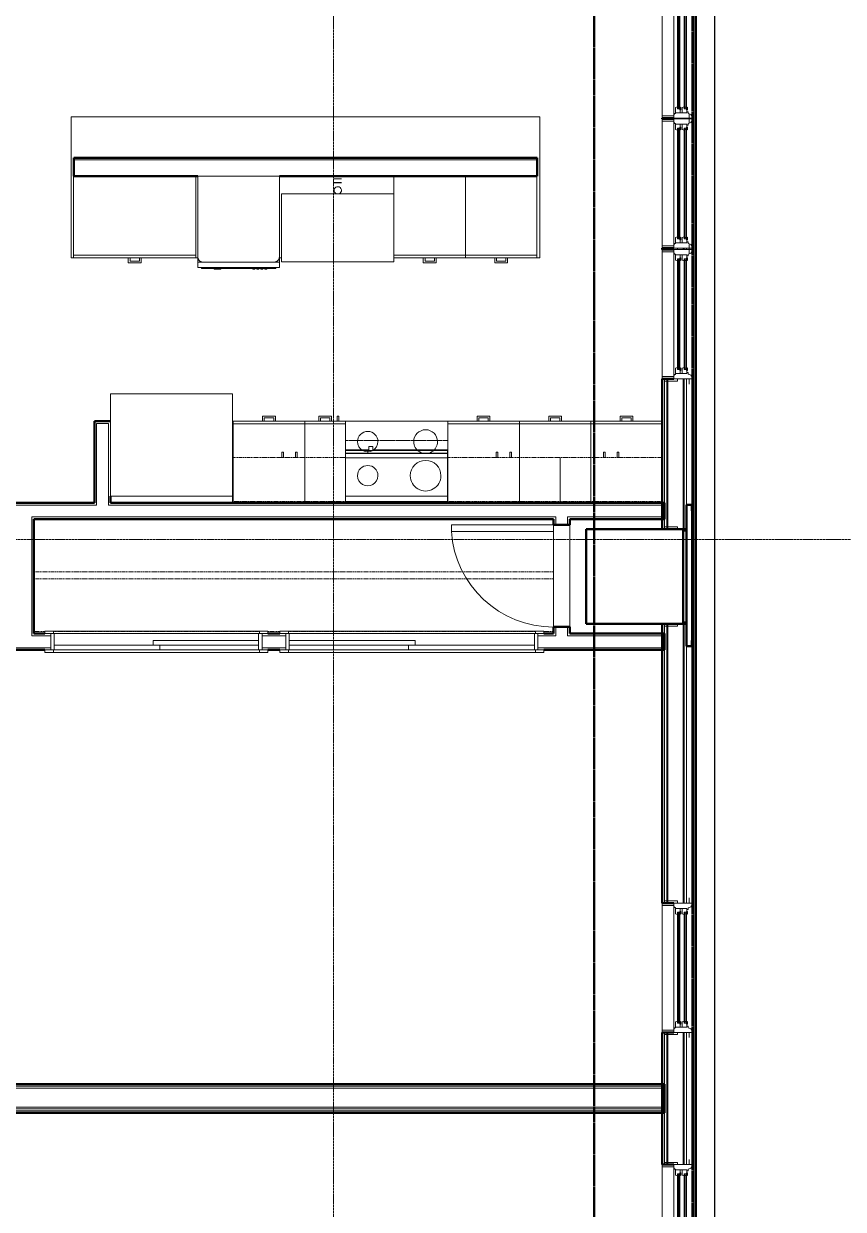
# Model space of a CAD drawing. Header units: inches. Extents: x -4235 to -464, y 9767 to 12347.
# Drawn here: x -2264.3 to -2023.7, y 11650.4 to 11998.7 of the extents above; entities that cross this region are included whole.
import ezdxf

# ---------------------------------------------------------------- set-up
doc = ezdxf.new("R2010")
doc.units = ezdxf.units.IN
doc.header["$MEASUREMENT"] = 0
for name, pattern in [('Dash', [0.25, 0.125, -0.125]), ('Dash 1_16_', [0.125, 0.0625, -0.0625]), ('Grid Line 1_2_', [0.875, 0.5, -0.125, 0.125, -0.125]), ('Overhead', [0.15625, 0.09375, -0.0625])]:
    doc.linetypes.add(name, pattern=pattern)
for name, color, linetype, lineweight in [('0-1', 7, 'Continuous', 5), ('0-2', 10, 'Continuous', 9), ('A-DOOR-1', 10, 'Continuous', 9), ('A-DOOR-2', 50, 'Continuous', 20), ('A-DOOR-FRAM-1', 10, 'Continuous', 9), ('A-GENM', 5, 'Continuous', 9), ('A-GENM-4', 5, 'Continuous', 50), ('A-GLAZ-1', 151, 'Continuous', 9), ('A-GLAZ-2', 151, 'Continuous', 20), ('A-GLAZ-3', 151, 'Continuous', 50), ('A-WALL', 113, 'Continuous', 13), ('A-WALL-1', 7, 'Continuous', 50), ('A-WALL-2', 250, 'Continuous', 13), ('A-WALL-3', 10, 'Continuous', 9), ('A-WALL-4', 254, 'Continuous', 9), ('A-WALL-5', 113, 'Continuous', 9), ('A-WALL-6', 113, 'Continuous', 50), ('C-PROP-LINE-1', 91, 'Dash 1_16_', 50), ('I-WALL-1', 7, 'Continuous', 50), ('P-SANR-FIXT-1', 10, 'Continuous', 9), ('P-SANR-FIXT-2', 254, 'Continuous', 9), ('Q-CASE-1', 254, 'Continuous', 9), ('Q-CASE-2', 10, 'Continuous', 9), ('Q-CASE-3', 254, 'Dash', 9), ('Q-CASE-4', 10, 'Dash', 9), ('Q-CASE-HDLN-1', 10, 'Dash', 9), ('Q-CASE-HDLN-2', 254, 'Dash', 9), ('Q-SPCQ-1', 10, 'Continuous', 9), ('Q-SPCQ-2', 91, 'Overhead', 9), ('S-GRID-1', 1, 'Grid Line 1_2_', 9)]:
    doc.layers.add(name, color=color, linetype=linetype, lineweight=lineweight)

# ---------------------------------------------------------------- blocks, each defined once
blk = doc.blocks.new('SWING - SINGLE - FLUSH - 30_ x 70_ - MAGIC PAK DOOR - ACOUSTICAL SEAL - IN CLOSET-3199421-BACKGROUND - RCP - 3RD FLOOR')
at = {"layer": 'A-DOOR-1'}
blk.add_arc((15, 2.375), 30.067, 93.81407, 180, dxfattribs=at)
at = {"layer": 'A-DOOR-2'}
for p, q in [((13, 2.375), (13, 32.375)), ((15, 32.375), (13, 32.375)), ((15, 2.375), (15, 32.375)), ((15, 2.375), (13, 2.375))]:
    blk.add_line(p, q, dxfattribs=at)
blk = doc.blocks.new('SLIDING - FLUSH - 6-0 x 6-8-3203587-BACKGROUND - RCP - 3RD FLOOR')
at = {"layer": 'A-DOOR-1'}
for p, q in [((-38.75, 2.25), (-38.75, 3)), ((-36.25, 3), (-38.75, 3)), ((-38.75, 2.25), (-36.25, 2.25)), ((36.25, 3), (-36.25, 3)), ((-36.25, 3), (-36.25, 2.25)), ((1, 2.25), (-36, 2.25)), ((-36, 2.25), (-36, 0.875)), ((-36, 0.875), (1, 0.875)), ((36, 0.875), (-1, 0.875)), ((-1, 0.875), (-1, -0.5)), ((1, 2.25), (1, 0.875)), ((36, 0.875), (36, -0.5)), ((36.25, 2.25), (36.25, 3)), ((36.25, 3), (38.75, 3)), ((38.75, 2.25), (36.25, 2.25)), ((38.75, 3), (38.75, 2.25)), ((-38.75, -3.25), (-38.75, -2.5)), ((-36.25, -2.5), (-38.75, -2.5)), ((-38.75, -3.25), (-36.25, -3.25)), ((-36.25, -2.5), (-36.25, -3.25)), ((-36.25, -3.25), (36.25, -3.25)), ((-1, -0.5), (36, -0.5)), ((36.25, -2.5), (38.75, -2.5)), ((36.25, -3.25), (36.25, -2.5)), ((38.75, -3.25), (36.25, -3.25)), ((38.75, -2.5), (38.75, -3.25))]:
    blk.add_line(p, q, dxfattribs=at)
at = {"layer": 'A-DOOR-FRAM-1'}
for p, q in [((-36, 2.25), (-37, 2.25)), ((-37, -2.5), (-37, 2.25)), ((-36, 2.25), (-36, -2.5)), ((36, 2.25), (1, 2.25)), ((36, -2.5), (36, 2.25)), ((36, 2.25), (37, 2.25)), ((37, 2.25), (37, -2.5)), ((-37, -2.5), (-36, -2.5)), ((-36, -2.5), (36, -2.5)), ((37, -2.5), (36, -2.5))]:
    blk.add_line(p, q, dxfattribs=at)
blk = doc.blocks.new('OD_CW_Closet - OD_CW_Closet-3211085-BACKGROUND - RCP - 3RD FLOOR')
at = {"layer": 'Q-CASE-HDLN-1'}
for p, q in [((0.74, 9), (3.59, 9)), ((0.74, -22.35), (0.74, 7.65)), ((6.09, 9), (78.59, 9)), ((81.09, 9), (84.59, 9)), ((87.09, 9), (147.59, 9)), ((150.09, 9), (153.3, 9)), ((0.74, -6.5), (153.3, -6.5)), ((0.74, -8.5), (153.3, -8.5))]:
    blk.add_line(p, q, dxfattribs=at)
at = {"layer": 'Q-CASE-HDLN-2'}
for p, q in [((0.74, 7.65), (0.74, 9)), ((153.3, 9), (153.3, -24)), ((0.74, -24), (0.74, -22.35)), ((153.3, -24), (0.74, -24))]:
    blk.add_line(p, q, dxfattribs=at)
blk = doc.blocks.new('SLIDING - FLUSH - 5-0 x 6-8-3203586-BACKGROUND - RCP - 3RD FLOOR')
at = {"layer": 'A-DOOR-1'}
for p, q in [((-32.75, 2.5), (-32.75, 3.25)), ((-30.25, 3.25), (-32.75, 3.25)), ((-32.75, 2.5), (-30.25, 2.5)), ((30.25, 3.25), (-30.25, 3.25)), ((-30.25, 3.25), (-30.25, 2.5)), ((30, 0.5), (-1, 0.5)), ((-1, 0.5), (-1, -0.88)), ((30, 0.5), (30, -0.88)), ((30.25, 2.5), (30.25, 3.25)), ((30.25, 3.25), (32.75, 3.25)), ((32.75, 2.5), (30.25, 2.5)), ((32.75, 3.25), (32.75, 2.5)), ((-32.75, -3), (-32.75, -2.25)), ((-30.25, -2.25), (-32.75, -2.25)), ((-32.75, -3), (-30.25, -3)), ((-30.25, -2.25), (-30.25, -3)), ((-30.25, -3), (30.25, -3)), ((1, -0.88), (-30, -0.88)), ((-30, -0.88), (-30, -2.25)), ((-30, -2.25), (1, -2.25)), ((-1, -0.88), (30, -0.88)), ((1, -0.88), (1, -2.25)), ((30.25, -2.25), (32.75, -2.25)), ((30.25, -3), (30.25, -2.25)), ((32.75, -3), (30.25, -3)), ((32.75, -2.25), (32.75, -3))]:
    blk.add_line(p, q, dxfattribs=at)
at = {"layer": 'A-DOOR-FRAM-1'}
for p, q in [((-31, -2.25), (-31, 2.5)), ((-30, 2.5), (-31, 2.5)), ((30, 2.5), (-30, 2.5)), ((-30, 2.5), (-30, -2.25)), ((30, -2.25), (30, 2.5)), ((30, 2.5), (31, 2.5)), ((31, 2.5), (31, -2.25)), ((-31, -2.25), (-30, -2.25)), ((1, -2.25), (30, -2.25)), ((31, -2.25), (30, -2.25))]:
    blk.add_line(p, q, dxfattribs=at)
blk = doc.blocks.new('Refrigerator_-_Side-by-Side_6047 - 36_ X 30_-345559-BACKGROUND - RCP - 3RD FLOOR')
at = {"layer": 'Q-SPCQ-1'}
for p, q in [((17.87, 14.42), (-17.88, 14.42)), ((-17.88, 14.42), (-17.88, -15.58)), ((17.87, -15.58), (17.87, 14.42)), ((-17.88, -15.58), (17.87, -15.58))]:
    blk.add_line(p, q, dxfattribs=at)
blk = doc.blocks.new('Range - 24_ x 30_-2320547-BACKGROUND - RCP - 3RD FLOOR')
at = {"layer": 'Q-SPCQ-1'}
blk.add_line((0, 22), (30, 22), dxfattribs=at)
for centre, radius, start, end in [((6.5, 16), 4.5, 360, 180), ((23.5, 16), 3, 360, 180), ((6.5, 16), 4.5, 180, 360), ((23.5, 16), 3, 180, 0), ((6.5, 6), 3.5, 360, 180), ((23.5, 6), 3, 360, 180), ((6.5, 6), 3.5, 180, 0), ((23.5, 6), 3, 180, 360)]:
    blk.add_arc(centre, radius, start, end, dxfattribs=at)
blk = doc.blocks.new('Single Door 1 Drawer 211 - 211 Base Cabinet Single Door1 Drawer 12_-2709705-BACKGROUND - RCP - 3RD FLOOR')
at = {"layer": 'Q-CASE-2'}
for p, q in [((-7.14, 24), (-7.14, 25.5)), ((-7.14, 25.5), (-3.39, 25.5)), ((-3.89, 25), (-6.64, 25)), ((-6.64, 24), (-6.64, 25)), ((-3.89, 24), (-3.89, 25)), ((-3.39, 25.5), (-3.39, 24)), ((-1.27, 25.5), (-1.76, 25.5)), ((-1.76, 25.5), (-1.76, 24)), ((-1.27, 24), (-1.27, 25.5)), ((-11.26, 24), (0.74, 24)), ((-11.26, 23.25), (-11.26, 24)), ((0.74, 23.25), (-11.26, 23.25)), ((-11.26, 23.25), (-11.26, 0)), ((-7.14, 24), (-6.64, 24)), ((-3.39, 24), (-3.89, 24)), ((-1.76, 24), (-1.27, 24)), ((0.74, 24), (0.74, 23.25)), ((0.74, 0), (0.74, 23.25)), ((-11.26, 0), (0.74, 0))]:
    blk.add_line(p, q, dxfattribs=at)
blk = doc.blocks.new('Base Cabinet 4 Drawer 254 - Base Cabinet 4 Drawer 254 21_-2569778-BACKGROUND - RCP - 3RD FLOOR')
at = {"layer": 'Q-CASE-2'}
for p, q in [((-1.14, 24), (-1.14, 25.5)), ((-1.14, 25.5), (2.61, 25.5)), ((2.11, 25), (-0.64, 25)), ((-0.64, 24), (-0.64, 25)), ((2.11, 24), (2.11, 25)), ((2.61, 25.5), (2.61, 24)), ((-9.76, 24), (11.24, 24)), ((-9.76, 23.25), (-9.76, 24)), ((11.24, 23.25), (-9.76, 23.25)), ((-9.76, 23.25), (-9.76, 0)), ((-1.14, 24), (-0.64, 24)), ((2.61, 24), (2.11, 24)), ((11.24, 24), (11.24, 23.25)), ((11.24, 0), (11.24, 23.25)), ((-9.76, 0), (11.24, 0))]:
    blk.add_line(p, q, dxfattribs=at)
blk = doc.blocks.new('Base Cabinet 3 Drawer 230 - Base Cabinet 3 Drawer 230 21_-2578998-BACKGROUND - RCP - 3RD FLOOR')
at = {"layer": 'Q-CASE-2'}
for p, q in [((-1.14, 24), (-1.14, 25.5)), ((-1.14, 25.5), (2.61, 25.5)), ((2.11, 25), (-0.64, 25)), ((-0.64, 24), (-0.64, 25)), ((2.11, 24), (2.11, 25)), ((2.61, 25.5), (2.61, 24)), ((-9.76, 24), (11.24, 24)), ((-9.76, 23.25), (-9.76, 24)), ((11.24, 23.25), (-9.76, 23.25)), ((-9.76, 23.25), (-9.76, 0)), ((-1.14, 24), (-0.64, 24)), ((2.61, 24), (2.11, 24)), ((11.24, 24), (11.24, 23.25)), ((11.24, 0), (11.24, 23.25)), ((-9.76, 0), (11.24, 0))]:
    blk.add_line(p, q, dxfattribs=at)
blk = doc.blocks.new('300 Series Wall Hung Cabinet_302 - 33_ X 36_-2610350-BACKGROUND - RCP - 3RD FLOOR')
at = {"layer": 'Q-CASE-1'}
for p, q in [((-1.76, -13.19), (-2.25, -13.19)), ((-2.25, -13.19), (-2.25, -14.69)), ((-1.76, -14.69), (-1.76, -13.19)), ((2.24, -13.19), (1.75, -13.19)), ((1.75, -13.19), (1.75, -14.69)), ((2.24, -14.69), (2.24, -13.19)), ((-2.25, -14.69), (-1.76, -14.69)), ((1.75, -14.69), (2.24, -14.69))]:
    blk.add_line(p, q, dxfattribs=at)
at = {"layer": 'Q-CASE-3'}
for p, q in [((-16.5, -0.19), (-16.5, -13.19)), ((16.5, -13.19), (16.5, -0.19)), ((-16.5, -13.19), (16.5, -13.19))]:
    blk.add_line(p, q, dxfattribs=at)
at = {"layer": 'Q-CASE-4'}
blk.add_line((16.5, -0.19), (-16.5, -0.19), dxfattribs=at)
blk = doc.blocks.new('300 Series Wall Hung Cabinet_302 - 30_ X 36_-V21-BACKGROUND - RCP - 3RD FLOOR')
at = {"layer": 'Q-CASE-1'}
for p, q in [((-1.76, 14.69), (-2.25, 14.69)), ((-2.25, 14.69), (-2.25, 13.19)), ((-1.76, 13.19), (-1.76, 14.69)), ((2.24, 14.69), (1.75, 14.69)), ((1.75, 14.69), (1.75, 13.19)), ((2.24, 13.19), (2.24, 14.69)), ((-2.25, 13.19), (-1.76, 13.19)), ((1.75, 13.19), (2.24, 13.19))]:
    blk.add_line(p, q, dxfattribs=at)
at = {"layer": 'Q-CASE-3'}
for p, q in [((-15, 0.19), (-15, 13.19)), ((-15, 13.19), (14.98, 13.19)), ((15, 13.19), (15, 0.19))]:
    blk.add_line(p, q, dxfattribs=at)
at = {"layer": 'Q-CASE-4'}
blk.add_line((14.98, 0.19), (-15, 0.19), dxfattribs=at)
blk = doc.blocks.new('30quot_MicrowaveVent_11166 - 70cm miele oven-V22-BACKGROUND - RCP - 3RD FLOOR')
at = {"layer": 'Q-CASE-1'}
for p, q in [((-14.2, -0.38), (-14.2, -13.23)), ((15.68, -13.23), (15.68, -0.38)), ((-14.2, -13.23), (-14.2, -14.49)), ((15.68, -13.23), (-14.2, -13.23)), ((15.68, -14.49), (15.68, -13.23)), ((-14.2, -14.49), (15.68, -14.49)), ((9.18, -14.61), (-14.2, -14.61)), ((-14.2, -14.61), (-14.2, -15.39)), ((-14.2, -15.39), (-14.2, -15.6)), ((-14.2, -15.39), (9.18, -15.39)), ((-14.2, -15.6), (7.69, -15.6)), ((7.69, -15.39), (7.69, -16.16)), ((7.69, -16.16), (7.69, -16.55)), ((7.69, -16.55), (7.69, -16.55)), ((7.69, -16.6), (8.88, -16.6)), ((8.88, -16.55), (8.88, -15.39)), ((8.88, -15.6), (15.68, -15.6)), ((9.18, -14.61), (9.18, -15.39)), ((15.68, -14.61), (9.18, -14.61)), ((9.18, -14.61), (9.18, -15.39)), ((9.18, -15.39), (15.68, -15.39)), ((15.68, -14.61), (15.68, -15.39)), ((15.68, -15.6), (15.68, -15.39))]:
    blk.add_line(p, q, dxfattribs=at)
at = {"layer": 'Q-CASE-2'}
for p, q in [((15.68, 0), (-14.2, 0)), ((-14.2, 0), (-14.2, -0.38)), ((15.68, -0.38), (15.68, 0))]:
    blk.add_line(p, q, dxfattribs=at)
blk = doc.blocks.new('Dishwasher_15404 - 34_ counter-547918-BACKGROUND - RCP - 3RD FLOOR')
at = {"layer": 'Q-SPCQ-1'}
for p, q in [((0, 24), (23.68, 24)), ((0, 0), (0, 24)), ((23.68, 24), (25.25, 24)), ((25.25, 24), (26.68, 24)), ((25.25, 24), (25.25, 22.43)), ((25.25, 22.43), (25.25, 1.57)), ((26.87, 23.8), (26.87, 0.2)), ((26.87, 22.91), (27.12, 22.91)), ((27.12, 21.39), (27.12, 22.91)), ((27.12, 20.19), (27.12, 21.39)), ((27.12, 20.28), (27.37, 20.28)), ((27.12, 3.81), (27.12, 20.19)), ((27.12, 19.69), (27.37, 19.69)), ((27.12, 19.1), (27.37, 19.1)), ((27.12, 18.51), (27.37, 18.51)), ((27.12, 17.92), (27.37, 17.92)), ((27.37, 17.33), (27.37, 17.92)), ((27.37, 19.69), (27.37, 20.28)), ((27.37, 18.51), (27.37, 19.1)), ((27.12, 17.33), (27.37, 17.33)), ((27.12, 16.74), (27.37, 16.74)), ((27.12, 16.15), (27.37, 16.15)), ((27.37, 16.15), (27.37, 16.74)), ((27.37, 6.79), (27.12, 6.79)), ((27.12, 4.82), (27.37, 4.82)), ((27.12, 2.61), (27.12, 3.81)), ((27.37, 5.81), (27.37, 6.79)), ((27.37, 4.82), (27.37, 5.81)), ((23.68, 0), (0, 0)), ((25.25, 1.57), (25.25, 0)), ((26.87, 1.09), (27.12, 1.09)), ((27.12, 1.09), (27.12, 2.61)), ((25.25, 0), (23.68, 0)), ((26.68, 0), (25.25, 0))]:
    blk.add_line(p, q, dxfattribs=at)
for centre, radius, start, end in [((23.68, 22.43), 1.57, 360, 90), ((23.68, 22.43), 1.57, 32.077, 42.3359), ((23.68, 22.43), 1.57, 17.8182, 27.5266), ((23.68, 22.43), 1.57, 360, 13.6425), ((26.68, 23.8), 0.197, 360, 90), ((23.68, 1.57), 1.57, 270, 360), ((23.68, 1.57), 1.57, 317.6641, 327.923), ((23.68, 1.57), 1.57, 332.4734, 342.1818), ((23.68, 1.57), 1.57, 346.3575, 360), ((26.68, 0.2), 0.197, 270, 360), ((26.68, 0.2), 0.197, 270, 345)]:
    blk.add_arc(centre, radius, start, end, dxfattribs=at)
blk = doc.blocks.new('Base Cabinet 3 Drawer 230 - Base Cabinet 3 Drawer 230 36_-2567960-BACKGROUND - RCP - 3RD FLOOR')
at = {"layer": 'Q-CASE-2'}
for p, q in [((-1.14, 24), (-1.14, 25.5)), ((-1.14, 25.5), (2.61, 25.5)), ((2.11, 25), (-0.64, 25)), ((-0.64, 24), (-0.64, 25)), ((2.11, 24), (2.11, 25)), ((2.61, 25.5), (2.61, 24)), ((-17.26, 24), (18.74, 24)), ((-17.26, 23.25), (-17.26, 24)), ((18.74, 23.25), (-17.26, 23.25)), ((-17.26, 23.25), (-17.26, 0)), ((-1.14, 24), (-0.64, 24)), ((2.61, 24), (2.11, 24)), ((18.74, 24), (18.74, 23.25)), ((18.74, 0), (18.74, 23.25)), ((-17.26, 0), (18.74, 0))]:
    blk.add_line(p, q, dxfattribs=at)
blk = doc.blocks.new('kitchen_faucet_14143 - kitchen_faucet_14143-V25-BACKGROUND - RCP - 3RD FLOOR')
at = {"layer": 'P-SANR-FIXT-2'}
for p, q in [((2.26, 1.05), (2.26, 1.08)), ((2.26, -1.08), (2.26, 1.05)), ((2.34, 1.08), (2.34, -1.08)), ((3.44, 0.94), (3.44, 1.08)), ((3.44, 0), (3.44, 0.94)), ((3.44, -1.08), (3.44, 0))]:
    blk.add_line(p, q, dxfattribs=at)
at = {"layer": 'P-SANR-FIXT-2', "flags": 128}
blk.add_lwpolyline([(-1, 0.62), (-0.96, 0.61), (-0.92, 0.6)], dxfattribs=at)
at = {"layer": 'P-SANR-FIXT-2'}
for start, end in [(120, 159.9003), (200.0997, 0), (0, 120)]:
    blk.add_arc((0, 0), 1.08, start, end, dxfattribs=at)
blk = doc.blocks.new('Stainless Steel Farmhous Kitchen Sink - Stainless Steel Farmhous Kitchen Sink-2552578-BACKGROUND - RCP - 3RD FLOOR')
at = {"layer": 'P-SANR-FIXT-1'}
for p, q in [((-33, 22.2), (0, 22.2)), ((-33, 2.25), (-33, 22.2)), ((0, 22.2), (0, 2.25)), ((0, 2.25), (-33, 2.25))]:
    blk.add_line(p, q, dxfattribs=at)
blk = doc.blocks.new('300 Series Wall Hung Cabinet_302 - 33_ X 36_-2610278-BACKGROUND - RCP - 3RD FLOOR')
at = {"layer": 'Q-CASE-1'}
for p, q in [((-1.76, 14.69), (-2.25, 14.69)), ((-2.25, 14.69), (-2.25, 13.19)), ((-1.76, 13.19), (-1.76, 14.69)), ((2.24, 14.69), (1.75, 14.69)), ((1.75, 14.69), (1.75, 13.19)), ((2.24, 13.19), (2.24, 14.69)), ((-2.25, 13.19), (-1.76, 13.19)), ((1.75, 13.19), (2.24, 13.19))]:
    blk.add_line(p, q, dxfattribs=at)
at = {"layer": 'Q-CASE-3'}
for p, q in [((-16.5, 0.19), (-16.5, 13.19)), ((-16.5, 13.19), (16.5, 13.19)), ((16.5, 13.19), (16.5, 0.19))]:
    blk.add_line(p, q, dxfattribs=at)
at = {"layer": 'Q-CASE-4'}
blk.add_line((16.5, 0.19), (-16.5, 0.19), dxfattribs=at)
blk = doc.blocks.new('Range_Hood_386 - 30_ Wide-2577799-BACKGROUND - RCP - 3RD FLOOR')
at = {"layer": 'Q-SPCQ-2'}
for p, q in [((-15, -6), (-15, 12)), ((-15, 12), (15, 12)), ((15, 12), (15, -6)), ((15, -6), (-15, -6))]:
    blk.add_line(p, q, dxfattribs=at)
blk = doc.blocks.new('CTR - 1st Phase - Unit Layouts_rvt-1-BACKGROUND - RCP - 3RD FLOOR')
at = {"layer": 'A-WALL-1'}
for p, q in [((-2249.58, 11953.95), (-2249.58, 11959.33)), ((-2249.58, 11959.33), (-2113.58, 11959.33)), ((-2113.58, 11959.33), (-2113.58, 11953.95)), ((-2213.21, 11953.95), (-2249.58, 11953.95)), ((-2113.58, 11953.95), (-2189.21, 11953.95)), ((-2243.53, 11857.95), (-2243.53, 11881.95)), ((-2243.53, 11881.95), (-2242.9, 11881.95)), ((-2242.9, 11881.95), (-2239.4, 11881.95)), ((-2239.4, 11881.95), (-2238.78, 11881.95)), ((-2238.78, 11859.95), (-2238.78, 11857.95)), ((-2268.05, 11857.95), (-2243.53, 11857.95)), ((-2238.78, 11857.95), (-2076.17, 11857.95)), ((-2076.17, 11857.95), (-2076.17, 11857.33)), ((-2076.17, 11857.33), (-2076.17, 11853.83)), ((-2108.72, 11853.2), (-2261.29, 11853.2)), ((-2261.29, 11853.2), (-2261.29, 11819.55)), ((-2108.72, 11851.55), (-2108.72, 11853.2)), ((-2076.17, 11853.2), (-2103.97, 11853.2)), ((-2103.97, 11853.2), (-2103.97, 11851.55)), ((-2076.17, 11853.83), (-2076.17, 11853.2)), ((-2103.97, 11851.55), (-2108.72, 11851.55)), ((-2108.72, 11819.55), (-2108.72, 11821.55)), ((-2108.72, 11821.55), (-2103.97, 11821.55)), ((-2103.97, 11821.55), (-2103.97, 11819.55)), ((-2261.29, 11819.55), (-2258.07, 11819.55)), ((-2192.57, 11819.55), (-2189.07, 11819.55)), ((-2111.57, 11819.55), (-2108.72, 11819.55)), ((-2103.97, 11819.55), (-2076.17, 11819.55)), ((-2076.17, 11819.55), (-2076.17, 11818.93)), ((-2076.17, 11818.93), (-2076.17, 11815.43)), ((-2258.07, 11814.8), (-2304.48, 11814.8)), ((-2189.07, 11814.8), (-2192.57, 11814.8)), ((-2076.17, 11814.8), (-2111.57, 11814.8)), ((-2076.17, 11815.43), (-2076.17, 11814.8))]:
    blk.add_line(p, q, dxfattribs=at)
at = {"layer": 'A-WALL-2'}
for p, q in [((-2249.58, 11958.7), (-2113.58, 11958.7)), ((-2242.9, 11881.33), (-2239.4, 11881.33)), ((-2242.9, 11857.95), (-2242.9, 11881.33)), ((-2239.4, 11857.95), (-2239.4, 11881.33)), ((-2242.9, 11857.33), (-2267.79, 11857.33)), ((-2242.9, 11857.95), (-2242.9, 11857.33)), ((-2239.4, 11857.95), (-2239.4, 11857.33)), ((-2076.8, 11857.33), (-2239.4, 11857.33)), ((-2076.8, 11857.33), (-2076.8, 11853.83)), ((-2108.1, 11853.83), (-2261.91, 11853.83)), ((-2261.91, 11853.83), (-2261.91, 11853.2)), ((-2261.91, 11819.55), (-2261.91, 11853.2)), ((-2108.1, 11853.83), (-2108.1, 11853.2)), ((-2108.1, 11851.55), (-2108.1, 11853.2)), ((-2076.8, 11853.83), (-2104.6, 11853.83)), ((-2104.6, 11853.83), (-2104.6, 11853.2)), ((-2104.6, 11851.55), (-2104.6, 11853.2)), ((-2108.1, 11819.55), (-2108.1, 11821.55)), ((-2104.6, 11819.55), (-2104.6, 11821.55)), ((-2261.91, 11819.55), (-2261.91, 11818.93)), ((-2256.32, 11818.93), (-2261.91, 11818.93)), ((-2187.32, 11818.93), (-2194.32, 11818.93)), ((-2108.1, 11818.93), (-2113.32, 11818.93)), ((-2108.1, 11819.55), (-2108.1, 11818.93)), ((-2104.6, 11819.55), (-2104.6, 11818.93)), ((-2076.8, 11818.93), (-2104.6, 11818.93)), ((-2076.8, 11818.93), (-2076.8, 11815.43)), ((-2256.32, 11815.43), (-2303.86, 11815.43)), ((-2187.32, 11815.43), (-2194.32, 11815.43)), ((-2076.8, 11815.43), (-2113.32, 11815.43))]:
    blk.add_line(p, q, dxfattribs=at)
at = {"layer": 'A-WALL-3'}
for p, q in [((-2108.72, 11851.55), (-2108.72, 11821.55)), ((-2103.97, 11821.55), (-2103.97, 11851.55)), ((-2256.32, 11814.8), (-2256.32, 11819.55)), ((-2194.32, 11814.8), (-2194.32, 11819.55)), ((-2187.32, 11819.55), (-2187.32, 11814.8)), ((-2113.32, 11819.55), (-2113.32, 11814.8))]:
    blk.add_line(p, q, dxfattribs=at)
at = {"layer": 'A-WALL-4'}
for p, q in [((-2249.58, 11959.33), (-2249.58, 11953.95)), ((-2249.58, 11959.33), (-2113.58, 11959.33)), ((-2113.58, 11959.33), (-2113.58, 11953.95)), ((-2213.21, 11953.95), (-2249.58, 11953.95)), ((-2113.58, 11953.95), (-2189.21, 11953.95)), ((-2108.72, 11851.55), (-2103.97, 11851.55)), ((-2103.97, 11821.55), (-2108.72, 11821.55))]:
    blk.add_line(p, q, dxfattribs=at)
at = {"layer": 'A-WALL-5'}
for p, q in [((-2112.8, 11971.33), (-2250.33, 11971.33)), ((-2250.33, 11971.33), (-2250.33, 11929.95)), ((-2250.33, 11929.95), (-2250.33, 11971.33)), ((-2250.33, 11971.33), (-2112.8, 11971.33)), ((-2112.8, 11929.95), (-2112.8, 11971.33)), ((-2112.8, 11971.33), (-2112.8, 11929.95)), ((-2250.33, 11929.95), (-2233.58, 11929.95)), ((-2233.58, 11929.95), (-2250.33, 11929.95)), ((-2233.58, 11929.95), (-2233.08, 11929.95)), ((-2233.08, 11929.95), (-2230.33, 11929.95)), ((-2230.33, 11929.95), (-2233.08, 11929.95)), ((-2230.33, 11929.95), (-2229.83, 11929.95)), ((-2229.83, 11929.95), (-2213.21, 11929.95)), ((-2213.21, 11929.95), (-2229.83, 11929.95)), ((-2189.21, 11929.95), (-2188.58, 11929.95)), ((-2188.58, 11929.95), (-2189.21, 11929.95)), ((-2155.58, 11929.95), (-2146.96, 11929.95)), ((-2146.96, 11929.95), (-2155.58, 11929.95)), ((-2146.96, 11929.95), (-2146.46, 11929.95)), ((-2146.46, 11929.95), (-2143.71, 11929.95)), ((-2143.71, 11929.95), (-2146.46, 11929.95)), ((-2143.71, 11929.95), (-2143.21, 11929.95)), ((-2143.21, 11929.95), (-2125.96, 11929.95)), ((-2125.96, 11929.95), (-2143.21, 11929.95)), ((-2125.96, 11929.95), (-2125.46, 11929.95)), ((-2125.46, 11929.95), (-2122.71, 11929.95)), ((-2122.71, 11929.95), (-2125.46, 11929.95)), ((-2122.71, 11929.95), (-2122.21, 11929.95)), ((-2122.21, 11929.95), (-2112.8, 11929.95)), ((-2112.8, 11929.95), (-2122.21, 11929.95)), ((-2194.15, 11881.95), (-2203.03, 11881.95)), ((-2203.03, 11881.95), (-2203.03, 11859.95)), ((-2203.03, 11881.95), (-2194.15, 11881.95)), ((-2193.65, 11881.95), (-2194.15, 11881.95)), ((-2190.9, 11881.95), (-2193.65, 11881.95)), ((-2193.65, 11881.95), (-2190.9, 11881.95)), ((-2190.4, 11881.95), (-2190.9, 11881.95)), ((-2177.65, 11881.95), (-2190.4, 11881.95)), ((-2190.4, 11881.95), (-2177.65, 11881.95)), ((-2177.15, 11881.95), (-2177.65, 11881.95)), ((-2174.4, 11881.95), (-2177.15, 11881.95)), ((-2177.15, 11881.95), (-2174.4, 11881.95)), ((-2173.9, 11881.95), (-2174.4, 11881.95)), ((-2172.28, 11881.95), (-2173.9, 11881.95)), ((-2173.9, 11881.95), (-2172.28, 11881.95)), ((-2171.79, 11881.95), (-2172.28, 11881.95)), ((-2131.15, 11881.95), (-2171.79, 11881.95)), ((-2171.79, 11881.95), (-2131.15, 11881.95)), ((-2130.65, 11881.95), (-2131.15, 11881.95)), ((-2127.9, 11881.95), (-2130.65, 11881.95)), ((-2130.65, 11881.95), (-2127.9, 11881.95)), ((-2127.4, 11881.95), (-2127.9, 11881.95)), ((-2110.15, 11881.95), (-2127.4, 11881.95)), ((-2127.4, 11881.95), (-2110.15, 11881.95)), ((-2109.65, 11881.95), (-2110.15, 11881.95)), ((-2106.9, 11881.95), (-2109.65, 11881.95)), ((-2109.65, 11881.95), (-2106.9, 11881.95)), ((-2106.4, 11881.95), (-2106.9, 11881.95)), ((-2089.15, 11881.95), (-2106.4, 11881.95)), ((-2106.4, 11881.95), (-2089.15, 11881.95)), ((-2088.65, 11881.95), (-2089.15, 11881.95)), ((-2085.9, 11881.95), (-2088.65, 11881.95)), ((-2088.65, 11881.95), (-2085.9, 11881.95)), ((-2085.4, 11881.95), (-2085.9, 11881.95)), ((-2076.8, 11881.95), (-2085.4, 11881.95)), ((-2085.4, 11881.95), (-2076.8, 11881.95)), ((-2076.8, 11857.95), (-2076.8, 11881.95)), ((-2076.8, 11881.95), (-2076.8, 11857.95)), ((-2203.03, 11859.95), (-2203.03, 11857.95)), ((-2203.03, 11857.95), (-2203.03, 11859.95)), ((-2203.03, 11857.95), (-2076.8, 11857.95)), ((-2076.8, 11857.95), (-2203.03, 11857.95))]:
    blk.add_line(p, q, dxfattribs=at)
at = {"layer": '0-2'}
for name, p, rotation in [('Base Cabinet 3 Drawer 230 - Base Cabinet 3 Drawer 230 36_-2567960-BACKGROUND - RCP - 3RD FLOOR', (-2230.97, 11953.95), 180), ('Dishwasher_15404 - 34_ counter-547918-BACKGROUND - RCP - 3RD FLOOR', (-2213.21, 11953.95), 269.9999999998009), ('Base Cabinet 3 Drawer 230 - Base Cabinet 3 Drawer 230 21_-2578998-BACKGROUND - RCP - 3RD FLOOR', (-2144.35, 11953.95), 180), ('Base Cabinet 3 Drawer 230 - Base Cabinet 3 Drawer 230 21_-2578998-BACKGROUND - RCP - 3RD FLOOR', (-2123.35, 11953.95), 180), ('kitchen_faucet_14143 - kitchen_faucet_14143-V25-BACKGROUND - RCP - 3RD FLOOR', (-2172.08, 11949.76), 89.99999999997081), ('Stainless Steel Farmhous Kitchen Sink - Stainless Steel Farmhous Kitchen Sink-2552578-BACKGROUND - RCP - 3RD FLOOR', (-2188.58, 11951), 180), ('Refrigerator_-_Side-by-Side_6047 - 36_ X 30_-345559-BACKGROUND - RCP - 3RD FLOOR', (-2220.9, 11874.38), 180), ('Range - 24_ x 30_-2320547-BACKGROUND - RCP - 3RD FLOOR', (-2139.78, 11881.95), 180), ('Range_Hood_386 - 30_ Wide-2577799-BACKGROUND - RCP - 3RD FLOOR', (-2154.78, 11870.33), 180), ('30quot_MicrowaveVent_11166 - 70cm miele oven-V22-BACKGROUND - RCP - 3RD FLOOR', (-2154.1, 11857.95), 180), ('300 Series Wall Hung Cabinet_302 - 33_ X 36_-2610350-BACKGROUND - RCP - 3RD FLOOR', (-2186.28, 11858.14), 180), ('OD_CW_Closet - OD_CW_Closet-3211085-BACKGROUND - RCP - 3RD FLOOR', (-2107.99, 11829.2), 180), ('SWING - SINGLE - FLUSH - 30_ x 70_ - MAGIC PAK DOOR - ACOUSTICAL SEAL - IN CLOSET-3199421-BACKGROUND - RCP - 3RD FLOOR', (-2106.35, 11836.55), 90.00000000008457), ('SLIDING - FLUSH - 6-0 x 6-8-3203587-BACKGROUND - RCP - 3RD FLOOR', (-2150.32, 11817.05), 180)]:
    blk.add_blockref(name, p, dxfattribs=dict(at, rotation=rotation))
for name, p in [('Base Cabinet 3 Drawer 230 - Base Cabinet 3 Drawer 230 21_-2578998-BACKGROUND - RCP - 3RD FLOOR', (-2193.01, 11857.95)), ('Single Door 1 Drawer 211 - 211 Base Cabinet Single Door1 Drawer 12_-2709705-BACKGROUND - RCP - 3RD FLOOR', (-2170.51, 11857.95)), ('Base Cabinet 4 Drawer 254 - Base Cabinet 4 Drawer 254 21_-2569778-BACKGROUND - RCP - 3RD FLOOR', (-2130.01, 11857.95)), ('Base Cabinet 3 Drawer 230 - Base Cabinet 3 Drawer 230 21_-2578998-BACKGROUND - RCP - 3RD FLOOR', (-2109.01, 11857.95)), ('Base Cabinet 3 Drawer 230 - Base Cabinet 3 Drawer 230 21_-2578998-BACKGROUND - RCP - 3RD FLOOR', (-2088.01, 11857.95)), ('300 Series Wall Hung Cabinet_302 - 33_ X 36_-2610278-BACKGROUND - RCP - 3RD FLOOR', (-2123.28, 11858.14)), ('300 Series Wall Hung Cabinet_302 - 30_ X 36_-V21-BACKGROUND - RCP - 3RD FLOOR', (-2091.78, 11858.14)), ('SLIDING - FLUSH - 5-0 x 6-8-3203586-BACKGROUND - RCP - 3RD FLOOR', (-2225.32, 11817.05))]:
    blk.add_blockref(name, p, dxfattribs=at)
blk = doc.blocks.new('CTR - 1st Phase - Common Walls_rvt-1-BACKGROUND - RCP - 3RD FLOOR')
at = {"layer": 'A-WALL-2'}
for p, q in [((-2437.8, 11686.61), (-2076.17, 11686.61)), ((-2437.18, 11685.99), (-2076.17, 11685.99)), ((-2436.39, 11679.36), (-2076.17, 11679.36)), ((-2435.76, 11679.99), (-2076.17, 11679.99)), ((-2435.26, 11680.49), (-2076.17, 11680.49))]:
    blk.add_line(p, q, dxfattribs=at)
at = {"layer": 'I-WALL-1'}
for p, q in [((-2438.43, 11687.24), (-2076.17, 11687.24)), ((-2076.17, 11687.24), (-2076.17, 11678.74)), ((-2076.17, 11678.74), (-2437.01, 11678.74))]:
    blk.add_line(p, q, dxfattribs=at)
blk = doc.blocks.new('Basic Wall _ EXT - FIBER CEMENT - LARGE - ___-2162456-BACKGROUND - RCP - 3RD FLOOR')
at = {"layer": 'A-WALL-5'}
for p, q in [((-2067.06, 11246.52), (-2067.06, 12119.46)), ((-2067.05, 11246.51), (-2067.05, 12119.46)), ((-2067.05, 11246.51), (-2067.05, 12119.46)), ((-2067.03, 11246.5), (-2067.03, 12119.48)), ((-2067.02, 11246.48), (-2067.02, 12119.5)), ((-2067.02, 11246.48), (-2067.02, 12119.5)), ((-2066.71, 11246.18), (-2066.71, 12119.8)), ((-2069.67, 11970.99), (-2069.67, 11970.8)), ((-2069.67, 11970.8), (-2069.67, 11970.99)), ((-2069.64, 11970.8), (-2069.64, 11970.99)), ((-2069.64, 11970.8), (-2069.64, 11970.99)), ((-2069.67, 11932.78), (-2069.67, 11932.4)), ((-2069.67, 11932.4), (-2069.67, 11932.78)), ((-2069.64, 11932.41), (-2069.64, 11932.78)), ((-2069.64, 11932.41), (-2069.64, 11932.78)), ((-2069.67, 11894.38), (-2069.67, 11857.35)), ((-2069.67, 11850.26), (-2069.67, 11894.38)), ((-2069.64, 11857.35), (-2069.64, 11894.38)), ((-2069.64, 11857.35), (-2069.64, 11894.38)), ((-2069.67, 11857.35), (-2069.67, 11850.26)), ((-2069.64, 11815.83), (-2069.64, 11857.35)), ((-2069.64, 11815.83), (-2069.64, 11857.35)), ((-2069.67, 11849.83), (-2069.67, 11850.26)), ((-2069.67, 11822.83), (-2069.67, 11849.83)), ((-2069.67, 11822.39), (-2069.67, 11822.83)), ((-2069.67, 11822.39), (-2069.67, 11815.83)), ((-2069.67, 11815.83), (-2069.67, 11822.39)), ((-2069.67, 11815.83), (-2069.67, 11740.4)), ((-2069.67, 11740.4), (-2069.67, 11815.83)), ((-2069.64, 11740.4), (-2069.64, 11815.83)), ((-2069.64, 11740.4), (-2069.64, 11815.83)), ((-2069.67, 11702.38), (-2069.67, 11663.6)), ((-2069.67, 11663.6), (-2069.67, 11702.38)), ((-2069.64, 11663.6), (-2069.64, 11702.38)), ((-2069.64, 11663.6), (-2069.64, 11702.38))]:
    blk.add_line(p, q, dxfattribs=at)
blk = doc.blocks.new('Basic Wall _ EXT - FIBER CEMENT - SMALL - ___-2145930-BACKGROUND - RCP - 3RD FLOOR')
at = {"layer": 'A-WALL-5'}
for p, q in [((-2061.44, 12125.07), (-2061.44, 11240.9)), ((-2061.44, 11240.9), (-2061.44, 12125.07)), ((-2061.36, 11240.83), (-2061.36, 12125.15)), ((-2061.36, 11240.83), (-2061.36, 12125.15)), ((-2067.46, 11246.93), (-2067.46, 12009.39)), ((-2067.39, 11246.86), (-2067.39, 12009.39)), ((-2075.45, 11970.99), (-2075.45, 11970.8)), ((-2075.45, 11970.8), (-2075.45, 11970.99)), ((-2075.25, 11970.8), (-2075.25, 11970.99)), ((-2075.25, 11970.8), (-2075.25, 11970.99)), ((-2075.17, 11970.8), (-2075.17, 11970.99)), ((-2075.17, 11970.8), (-2075.17, 11970.99)), ((-2070.35, 11970.8), (-2070.35, 11970.99)), ((-2070.35, 11970.8), (-2070.35, 11970.99)), ((-2067.92, 11970.8), (-2067.92, 11970.99)), ((-2067.92, 11970.8), (-2067.92, 11970.99)), ((-2067.84, 11970.8), (-2067.84, 11970.99)), ((-2075.45, 11932.78), (-2075.45, 11932.4)), ((-2075.45, 11932.4), (-2075.45, 11932.78)), ((-2075.25, 11932.4), (-2075.25, 11932.78)), ((-2075.25, 11932.4), (-2075.25, 11932.78)), ((-2075.17, 11932.4), (-2075.17, 11932.78)), ((-2075.17, 11932.4), (-2075.17, 11932.78)), ((-2070.35, 11932.4), (-2070.35, 11932.78)), ((-2070.35, 11932.4), (-2070.35, 11932.78)), ((-2067.92, 11932.4), (-2067.92, 11932.78)), ((-2067.92, 11932.4), (-2067.92, 11932.78)), ((-2067.84, 11932.4), (-2067.84, 11932.78)), ((-2075.45, 11894.38), (-2075.45, 11850.26)), ((-2075.45, 11850.26), (-2075.45, 11894.38)), ((-2075.25, 11850.26), (-2075.25, 11894.38)), ((-2075.25, 11850.26), (-2075.25, 11894.38)), ((-2075.17, 11850.26), (-2075.17, 11894.38)), ((-2075.17, 11850.26), (-2075.17, 11894.38)), ((-2070.35, 11850.26), (-2070.35, 11894.38)), ((-2070.35, 11850.26), (-2070.35, 11894.38)), ((-2067.92, 11740.4), (-2067.92, 11894.38)), ((-2067.92, 11740.4), (-2067.92, 11894.38)), ((-2067.84, 11740.4), (-2067.84, 11894.38)), ((-2075.45, 11822.39), (-2075.45, 11740.4)), ((-2075.45, 11740.4), (-2075.45, 11822.39)), ((-2075.25, 11740.4), (-2075.25, 11822.39)), ((-2075.25, 11740.4), (-2075.25, 11822.39)), ((-2075.17, 11740.4), (-2075.17, 11822.39)), ((-2075.17, 11740.4), (-2075.17, 11822.39)), ((-2070.35, 11740.4), (-2070.35, 11822.39)), ((-2070.35, 11740.4), (-2070.35, 11822.39)), ((-2075.45, 11702.38), (-2075.45, 11663.6)), ((-2075.45, 11663.6), (-2075.45, 11702.38)), ((-2075.25, 11663.6), (-2075.25, 11702.38)), ((-2075.25, 11663.6), (-2075.25, 11702.38)), ((-2075.17, 11663.6), (-2075.17, 11702.38)), ((-2075.17, 11663.6), (-2075.17, 11702.38)), ((-2070.35, 11663.6), (-2070.35, 11702.38)), ((-2070.35, 11663.6), (-2070.35, 11702.38)), ((-2067.92, 11663.6), (-2067.92, 11702.38)), ((-2067.92, 11663.6), (-2067.92, 11702.38)), ((-2067.84, 11663.6), (-2067.84, 11702.38))]:
    blk.add_line(p, q, dxfattribs=at)
blk = doc.blocks.new('Perforated Panel at Magic-Pak - hvac panel - 3rd floor-2505075-BACKGROUND - RCP - 3RD FLOOR')
at = {"layer": 'A-GLAZ-3'}
for p, q in [((-19.01, 4.44), (19.01, 4.44)), ((-19.01, 4.37), (-19.01, 4.44)), ((19.01, 4.37), (-19.01, 4.37)), ((19.01, 4.44), (19.01, 4.37))]:
    blk.add_line(p, q, dxfattribs=at)
blk = doc.blocks.new('Window-Double_Hung-Andersen-400_Series-Tilt_Wash - DOUBLE HUNG - COTTAGE - 3RD FLOOR-2888224-BACKGROUND - RCP - 3RD FLOOR')
at = {"layer": 'A-GLAZ-1'}
for p, q in [((-16.29, 2.5), (-15.7, 2.5)), ((-16.29, 2.12), (-15.7, 2.12)), ((-16.29, 0.56), (-15.7, 0.56)), ((-16.29, 0.19), (-15.7, 0.19)), ((-15.82, 2.5), (-15.82, 2.12)), ((-15.82, 0.56), (-15.82, 0.19)), ((-15.7, 2.63), (15.7, 2.63)), ((-15.7, 2.5), (15.7, 2.5)), ((-15.7, 2.12), (15.7, 2.12)), ((-15.7, 2), (15.7, 2)), ((-15.7, 0.69), (15.7, 0.69)), ((-15.7, 0.56), (15.7, 0.56)), ((-15.7, 0.19), (15.7, 0.19)), ((-15.7, 0.06), (15.7, 0.06)), ((16.29, 2.5), (15.7, 2.5)), ((16.29, 2.12), (15.7, 2.12)), ((16.29, 0.56), (15.7, 0.56)), ((16.29, 0.19), (15.7, 0.19)), ((15.82, 2.5), (15.82, 2.12)), ((15.82, 0.56), (15.82, 0.19)), ((-19.01, -2.44), (-19.01, -3.94)), ((-19.01, -2.44), (-18.95, -2.44)), ((18.95, -1.06), (-18.95, -1.06)), ((-18.95, -1.06), (-18.95, -4.44)), ((-18.32, -1.06), (-18.32, -4.44)), ((18.32, -1.06), (18.32, -4.44)), ((18.95, -4.44), (18.95, -1.06)), ((18.95, -2.44), (19.01, -2.44)), ((19.01, -3.94), (19.01, -2.44)), ((-19.01, -3.94), (-18.95, -3.94)), ((-18.95, -4.44), (18.95, -4.44)), ((18.95, -3.94), (19.01, -3.94))]:
    blk.add_line(p, q, dxfattribs=at)
at = {"layer": 'A-GLAZ-2'}
for p, q in [((19.01, 4.81), (-19.01, 4.81)), ((-19.01, 4.81), (-19.01, -1.06)), ((-18.2, 4.81), (-18.2, 4)), ((-18.2, 4), (-17.92, 4)), ((-17.92, 4), (-17.61, 3.19)), ((17.92, 4), (17.61, 3.19)), ((18.2, 4), (17.92, 4)), ((18.2, 4.81), (18.2, 4)), ((19.01, -1.06), (19.01, 4.81)), ((-19.01, 3.44), (-20.51, 3.44)), ((-17.61, 3.19), (-17.14, 3.19)), ((-17.42, 2.75), (-16.57, 2.75)), ((-17.42, 2.75), (-17.42, -0.56)), ((-17.42, 1.37), (-15.86, 1.37)), ((-17.42, 0.81), (-16.57, 0.81)), ((-17.14, 3.19), (-17.14, 2.75)), ((-15.86, 2.97), (-16.57, 2.97)), ((-16.57, 2.63), (-16.57, 2.97)), ((-15.7, 2.63), (-16.57, 2.63)), ((-15.86, 1.03), (-16.57, 1.03)), ((-16.57, 0.69), (-16.57, 1.03)), ((-15.7, 0.69), (-16.57, 0.69)), ((-16.29, 2.63), (-16.29, 2)), ((-15.7, 2), (-16.29, 2)), ((-16.29, 0.69), (-16.29, 0.06)), ((-15.7, 0.06), (-16.29, 0.06)), ((-15.86, 2.97), (-15.7, 2.63)), ((-15.86, 1.37), (-15.7, 2)), ((-15.86, 1.03), (-15.7, 0.69)), ((-15.86, -0.56), (-15.7, 0.06)), ((15.86, 2.97), (15.7, 2.63)), ((15.7, 2.63), (16.57, 2.63)), ((15.7, 2), (16.29, 2)), ((15.86, 1.37), (15.7, 2)), ((15.86, 1.03), (15.7, 0.69)), ((15.7, 0.69), (16.57, 0.69)), ((15.7, 0.06), (16.29, 0.06)), ((15.86, -0.56), (15.7, 0.06)), ((15.86, 2.97), (16.57, 2.97)), ((17.42, 1.37), (15.86, 1.37)), ((15.86, 1.03), (16.57, 1.03)), ((16.29, 2.63), (16.29, 2)), ((16.29, 0.69), (16.29, 0.06)), ((16.57, 2.63), (16.57, 2.97)), ((17.42, 2.75), (16.57, 2.75)), ((16.57, 0.69), (16.57, 1.03)), ((17.42, 0.81), (16.57, 0.81)), ((17.14, 3.19), (17.14, 2.75)), ((17.61, 3.19), (17.14, 3.19)), ((17.42, 2.75), (17.42, -0.56)), ((19.01, 3.44), (20.51, 3.44)), ((-19.01, -1.06), (19.01, -1.06)), ((-17.67, -0.78), (-18, -1.06)), ((-17.67, -0.78), (-17.67, -0.56)), ((-17.67, -0.56), (-15.86, -0.56)), ((17.67, -0.56), (15.86, -0.56)), ((17.67, -0.78), (17.67, -0.56)), ((17.67, -0.78), (18, -1.06))]:
    blk.add_line(p, q, dxfattribs=at)
blk = doc.blocks.new('V-Series_EWC4_SPVU_RFA_2015 - 2ND AND 3RD FLOOR-2226480-BACKGROUND - RCP - 3RD FLOOR')
at = {"layer": 'A-GENM-4'}
for p, q in [((-3858.97, 11736.15), (-3858.97, 11736.59)), ((-3858.97, 11736.59), (-3829.54, 11736.59)), ((-3858.97, 11735.65), (-3858.97, 11736.15)), ((-3858.97, 11736.15), (-3857.97, 11736.15)), ((-3857.97, 11736.15), (-3858.97, 11736.15)), ((-3858.97, 11709.65), (-3858.97, 11735.65)), ((-3857.97, 11736.15), (-3857.97, 11735.65)), ((-3857.97, 11709.15), (-3857.97, 11736.15)), ((-3857.97, 11735.65), (-3857.97, 11709.65)), ((-3829.54, 11736.59), (-3829.54, 11708.71)), ((-3858.97, 11709.15), (-3858.97, 11709.65)), ((-3857.97, 11709.65), (-3857.97, 11709.15)), ((-3857.97, 11709.15), (-3858.97, 11709.15)), ((-3858.97, 11708.71), (-3858.97, 11709.15)), ((-3858.97, 11709.15), (-3857.97, 11709.15)), ((-3829.54, 11708.71), (-3858.97, 11708.71))]:
    blk.add_line(p, q, dxfattribs=at)
blk = doc.blocks.new('Family - ___-2835860-BACKGROUND - RCP - 3RD FLOOR')
at = {"layer": 'C-PROP-LINE-1'}
blk.add_line((-2067.92, 11247.39), (-2067.92, 12118.59), dxfattribs=at)
blk = doc.blocks.new('Family - ___-2835903-BACKGROUND - RCP - 3RD FLOOR')
at = {"layer": 'C-PROP-LINE-1'}
blk.add_line((-2096.82, 11276.29), (-2096.82, 12089.69), dxfattribs=at)
blk = doc.blocks.new('Family - ___-2835932-BACKGROUND - RCP - 3RD FLOOR')
at = {"layer": 'C-PROP-LINE-1'}
blk.add_line((-2067.92, 11247.39), (-2067.92, 12118.59), dxfattribs=at)

msp = doc.modelspace()

# ---------------------------------------------------------------- linework, layer by layer
at = {"layer": 'A-WALL'}
for p, q in [((-2072.36, 11970.99), (-2072.36, 11970.8)), ((-2070.67, 11970.99), (-2070.67, 11970.8)), ((-2069.67, 11970.99), (-2069.67, 11970.8)), ((-2068.17, 11970.99), (-2068.17, 11970.8)), ((-2072.36, 11932.78), (-2072.36, 11932.4)), ((-2070.67, 11932.78), (-2070.67, 11932.4)), ((-2069.67, 11932.78), (-2069.67, 11932.4)), ((-2068.17, 11932.78), (-2068.17, 11932.4)), ((-2072.36, 11894.38), (-2072.36, 11893.75)), ((-2070.67, 11894.38), (-2070.67, 11850.26)), ((-2069.67, 11894.38), (-2069.67, 11857.35)), ((-2068.17, 11894.38), (-2068.17, 11857.35)), ((-2076.17, 11893.75), (-2072.36, 11893.75)), ((-2076.17, 11850.89), (-2076.17, 11893.75)), ((-2072.36, 11850.89), (-2076.17, 11850.89)), ((-2072.36, 11850.89), (-2072.36, 11850.26)), ((-2076.17, 11821.76), (-2072.36, 11821.76)), ((-2076.17, 11741.03), (-2076.17, 11821.76)), ((-2072.36, 11822.39), (-2072.36, 11821.76)), ((-2070.67, 11822.39), (-2070.67, 11740.4)), ((-2069.67, 11815.83), (-2069.67, 11740.4)), ((-2068.17, 11815.83), (-2068.17, 11740.4)), ((-2072.36, 11741.03), (-2076.17, 11741.03)), ((-2072.36, 11741.03), (-2072.36, 11740.4)), ((-2076.17, 11701.75), (-2072.36, 11701.75)), ((-2076.17, 11664.23), (-2076.17, 11701.75)), ((-2072.36, 11702.38), (-2072.36, 11701.75)), ((-2070.67, 11702.38), (-2070.67, 11663.6)), ((-2069.67, 11702.38), (-2069.67, 11663.6)), ((-2068.17, 11702.38), (-2068.17, 11663.6)), ((-2072.36, 11664.23), (-2076.17, 11664.23)), ((-2072.36, 11664.23), (-2072.36, 11663.6))]:
    msp.add_line(p, q, dxfattribs=at)
at = {"layer": 'A-WALL-5'}
for p, q in [((-2076.8, 11970.74), (-2076.8, 11971.05)), ((-2076.17, 11970.96), (-2076.17, 11970.8)), ((-2076.8, 11932.34), (-2076.8, 11932.84)), ((-2076.17, 11932.78), (-2076.17, 11932.4)), ((-2076.8, 11894.44), (-2076.8, 11894.38)), ((-2076.17, 11894.38), (-2076.17, 11850.26)), ((-2068.17, 11855.6), (-2068.17, 11817.58)), ((-2069.67, 11850.26), (-2069.67, 11822.39)), ((-2076.17, 11822.39), (-2076.17, 11740.4)), ((-2076.8, 11740.4), (-2076.8, 11740.34)), ((-2076.8, 11702.44), (-2076.8, 11702.38)), ((-2076.17, 11702.38), (-2076.17, 11663.6)), ((-2076.8, 11663.6), (-2076.8, 11663.54))]:
    msp.add_line(p, q, dxfattribs=at)
at = {"layer": 'A-WALL-6'}
for p, q in [((-2076.8, 11970.8), (-2076.8, 11970.99)), ((-2076.8, 11970.99), (-2073.42, 11970.99)), ((-2073.42, 11970.8), (-2076.8, 11970.8)), ((-2067.92, 11970.99), (-2067.92, 11970.8)), ((-2076.8, 11932.4), (-2076.8, 11932.78)), ((-2076.8, 11932.78), (-2073.42, 11932.78)), ((-2073.42, 11932.4), (-2076.8, 11932.4)), ((-2067.92, 11932.78), (-2067.92, 11932.4)), ((-2076.8, 11850.26), (-2076.8, 11894.38)), ((-2076.8, 11894.38), (-2073.42, 11894.38)), ((-2067.92, 11894.38), (-2067.92, 11855.6)), ((-2068.17, 11857.35), (-2069.67, 11857.35)), ((-2069.67, 11857.35), (-2069.67, 11850.26)), ((-2068.17, 11855.6), (-2068.17, 11857.35)), ((-2067.92, 11855.6), (-2068.17, 11855.6)), ((-2069.67, 11850.26), (-2076.8, 11850.26)), ((-2076.8, 11740.4), (-2076.8, 11822.39)), ((-2076.8, 11822.39), (-2069.67, 11822.39)), ((-2069.67, 11822.39), (-2069.67, 11815.83)), ((-2068.17, 11815.83), (-2068.17, 11817.58)), ((-2068.17, 11817.58), (-2067.92, 11817.58)), ((-2067.92, 11817.58), (-2067.92, 11740.4)), ((-2069.67, 11815.83), (-2068.17, 11815.83)), ((-2073.42, 11740.4), (-2076.8, 11740.4)), ((-2076.8, 11663.6), (-2076.8, 11702.38)), ((-2076.8, 11702.38), (-2073.42, 11702.38)), ((-2067.92, 11702.38), (-2067.92, 11663.6)), ((-2073.42, 11663.6), (-2076.8, 11663.6))]:
    msp.add_line(p, q, dxfattribs=at)
at = {"layer": 'S-GRID-1'}
for p, q in [((-2173.32, 9836.18), (-2173.32, 12297.95)), ((-464.45, 11847.19), (-4185.7, 11847.19))]:
    msp.add_line(p, q, dxfattribs=at)

# ---------------------------------------------------------------- block references
at = {"layer": '0-1'}
for name in ['CTR - 1st Phase - Unit Layouts_rvt-1-BACKGROUND - RCP - 3RD FLOOR', 'CTR - 1st Phase - Common Walls_rvt-1-BACKGROUND - RCP - 3RD FLOOR']:
    msp.add_blockref(name, (0, 0), dxfattribs=at)
at = {"layer": 'A-GENM', "rotation": 180}
msp.add_blockref('V-Series_EWC4_SPVU_RFA_2015 - 2ND AND 3RD FLOOR-2226480-BACKGROUND - RCP - 3RD FLOOR', (-5928.65, 23558.98), dxfattribs=at)
at = {"layer": 'A-GLAZ-1', "rotation": 269.9999999999999}
for name, p in [('Window-Double_Hung-Andersen-400_Series-Tilt_Wash - DOUBLE HUNG - COTTAGE - 3RD FLOOR-2888224-BACKGROUND - RCP - 3RD FLOOR', (-2072.36, 11990)), ('Window-Double_Hung-Andersen-400_Series-Tilt_Wash - DOUBLE HUNG - COTTAGE - 3RD FLOOR-2888224-BACKGROUND - RCP - 3RD FLOOR', (-2072.36, 11951.79)), ('Window-Double_Hung-Andersen-400_Series-Tilt_Wash - DOUBLE HUNG - COTTAGE - 3RD FLOOR-2888224-BACKGROUND - RCP - 3RD FLOOR', (-2072.36, 11913.39)), ('Perforated Panel at Magic-Pak - hvac panel - 3rd floor-2505075-BACKGROUND - RCP - 3RD FLOOR', (-2072.36, 11836.59)), ('Window-Double_Hung-Andersen-400_Series-Tilt_Wash - DOUBLE HUNG - COTTAGE - 3RD FLOOR-2888224-BACKGROUND - RCP - 3RD FLOOR', (-2072.36, 11721.39)), ('Window-Double_Hung-Andersen-400_Series-Tilt_Wash - DOUBLE HUNG - COTTAGE - 3RD FLOOR-2888224-BACKGROUND - RCP - 3RD FLOOR', (-2072.36, 11644.59))]:
    msp.add_blockref(name, p, dxfattribs=at)
at = {"layer": 'A-WALL-5'}
for name in ['Basic Wall _ EXT - FIBER CEMENT - SMALL - ___-2145930-BACKGROUND - RCP - 3RD FLOOR', 'Basic Wall _ EXT - FIBER CEMENT - LARGE - ___-2162456-BACKGROUND - RCP - 3RD FLOOR']:
    msp.add_blockref(name, (0, 0), dxfattribs=at)
at = {"layer": 'C-PROP-LINE-1'}
for name in ['Family - ___-2835860-BACKGROUND - RCP - 3RD FLOOR', 'Family - ___-2835932-BACKGROUND - RCP - 3RD FLOOR', 'Family - ___-2835903-BACKGROUND - RCP - 3RD FLOOR']:
    msp.add_blockref(name, (0, 0), dxfattribs=at)

doc.saveas('drawing.dxf')
